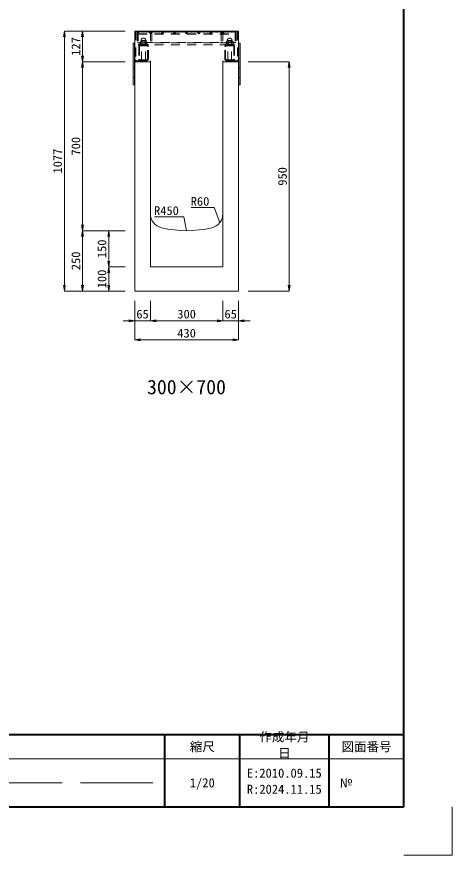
# Model space of a CAD drawing. Units: millimetres at full size; some dimension numbers follow another scale. Extents: x -734 to 58102, y 49499 to 87169.
# Drawn here: x 16295 to 18099, y 74375 to 77849 of the extents above; entities that cross this region are included whole.
import ezdxf
from ezdxf.enums import TextEntityAlignment as Align

# ---------------------------------------------------------------- set-up
doc = ezdxf.new("R2010")
doc.units = ezdxf.units.MM
doc.header["$LTSCALE"] = 50
doc.linetypes.add('DASHED', pattern=[7.5, 6, -1.5])
doc.linetypes.add('USER1', pattern=[1.35, 0.75, -0.6])
doc.layers.add('0_2', color=7, linetype='Continuous')
for name, color, linetype, lineweight in [('DEFPOINTS_3', 7, 'Continuous', 13), ('図枠', 7, 'Continuous', 5), ('寸法線', 7, 'Continuous', 13), ('引出線', 4, 'Continuous', 13), ('本体', 2, 'Continuous', 20), ('ｸﾞﾚｰﾁﾝｸﾞ', 7, 'USER1', 9)]:
    doc.layers.add(name, color=color, linetype=linetype, lineweight=lineweight)
doc.styles.add('ＭＳ ゴシック', font='')
doc.styles.add('ＭＳ 明朝', font='')
doc.styles.get('ＭＳ ゴシック').set_extended_font_data('MS Gothic')
doc.styles.get('ＭＳ 明朝').set_extended_font_data('MS Mincho')

# ---------------------------------------------------------------- blocks, each defined once
blk = doc.blocks.new('open_arrow')
at = {"color": 0, "linetype": 'Continuous', "lineweight": -2}
blk.add_lwpolyline([(7.5, 1.25), (0, 0), (7.5, -1.25)], dxfattribs=at)

msp = doc.modelspace()

# ---------------------------------------------------------------- linework, layer by layer
at = {"layer": 'DEFPOINTS_3'}
for p in [(18098.63, 74575.27), (17898.63, 74375.27)]:
    msp.add_line(p, (18098.63, 74375.27), dxfattribs=at)
at = {"layer": '図枠', "lineweight": 40}
for p, q in [((17898.63, 74575.27), (17898.63, 80115.27)), ((10098.63, 74875.27), (17898.63, 74875.27)), ((16908.63, 74575.27), (16908.63, 74875.27)), ((17218.63, 74575.27), (17218.63, 74875.27)), ((17588.63, 74575.27), (17588.63, 74875.27)), ((10098.63, 74575.27), (17898.63, 74575.27))]:
    msp.add_line(p, q, dxfattribs=at)
at = {"layer": '図枠', "lineweight": 13}
msp.add_line((17898.63, 74775.27), (14623.63, 74775.27), dxfattribs=at)
at = {"layer": '図枠', "linetype": 'DASHED', "lineweight": 9}
msp.add_line((16858.63, 74675.27), (15073.63, 74675.27), dxfattribs=at)
at = {"layer": '寸法線'}
for p, q in [((16492.27, 76713.03), (16492.27, 77790.03)), ((16743.63, 77790.03), (16492.27, 77790.03)), ((16567.81, 77790.03), (16567.81, 77663.03)), ((16743.63, 77790.03), (16567.81, 77790.03)), ((16567.81, 77663.03), (16567.81, 76963.03)), ((16743.63, 77663.03), (16567.81, 77663.03)), ((16743.63, 77663.03), (16567.81, 77663.03)), ((17253.63, 77663.03), (17423.48, 77663.03)), ((17423.48, 77663.03), (17423.48, 76713.03)), ((16743.63, 76963.03), (16567.81, 76963.03)), ((16567.81, 76963.03), (16567.81, 76713.03)), ((16743.63, 76963.03), (16567.81, 76963.03)), ((16675.89, 76813.03), (16675.89, 76963.03)), ((16743.63, 76963.03), (16675.89, 76963.03)), ((16743.63, 76813.03), (16675.89, 76813.03)), ((16675.89, 76713.03), (16675.89, 76813.03)), ((16743.63, 76813.03), (16675.89, 76813.03)), ((16743.63, 76713.03), (16492.27, 76713.03)), ((16743.63, 76713.03), (16567.81, 76713.03)), ((16743.63, 76713.03), (16675.89, 76713.03)), ((17253.63, 76713.03), (17423.48, 76713.03)), ((16783.63, 76673.03), (16783.63, 76589.49)), ((16783.63, 76673.03), (16783.63, 76510.44)), ((16848.63, 76673.03), (16848.63, 76589.49)), ((16848.63, 76673.03), (16848.63, 76589.49)), ((17148.63, 76673.03), (17148.63, 76589.49)), ((17148.63, 76673.03), (17148.63, 76589.49)), ((17213.63, 76673.03), (17213.63, 76589.49)), ((17213.63, 76673.03), (17213.63, 76510.44)), ((16735.63, 76589.49), (16896.63, 76589.49)), ((16848.63, 76589.49), (17148.63, 76589.49)), ((17100.63, 76589.49), (17261.63, 76589.49)), ((16783.63, 76510.44), (17213.63, 76510.44))]:
    msp.add_line(p, q, dxfattribs=at)
at = {"layer": '引出線'}
for points in [[(17135.69, 76996.35), (17112.84, 77059.38), (17018.17, 77059.38)], [(16998.63, 76963.03), (16986.68, 77021.03), (16865.67, 77021.03)]]:
    msp.add_lwpolyline(points, dxfattribs=at)
at = {"layer": '本体'}
for p, q in [((16783.63, 77663.03), (16783.63, 76713.03)), ((16848.63, 77663.03), (16783.63, 77663.03)), ((16848.63, 77033.56), (16848.63, 77663.03)), ((17148.63, 77033.56), (17148.63, 77663.03)), ((17213.63, 77663.03), (17148.63, 77663.03)), ((17213.63, 76713.03), (17213.63, 77663.03)), ((16848.63, 77033.56), (16848.63, 76813.03)), ((17148.63, 77033.56), (17148.63, 76813.03)), ((16848.63, 76813.03), (17148.63, 76813.03)), ((16783.63, 76713.03), (17213.63, 76713.03)), ((16783.63, 76713.03), (17213.63, 76713.03))]:
    msp.add_line(p, q, dxfattribs=at)
for centre, radius, start, end in [((16908.63, 77033.56), 60, 180, 256.65785), ((17088.63, 77033.56), 60, 283.34237, 0), ((16998.63, 77413.03), 450, 256.65777, 283.34225)]:
    msp.add_arc(centre, radius, start, end, dxfattribs=at)
at = {"layer": 'ｸﾞﾚｰﾁﾝｸﾞ', "linetype": 'Continuous'}
for p, q in [((16783.63, 77790.03), (17213.63, 77790.03)), ((16783.63, 77670.66), (16783.63, 77790.03)), ((17213.63, 77670.66), (17213.63, 77790.03)), ((16776.63, 77568.03), (16776.63, 77740.03)), ((16782.63, 77740.03), (16776.63, 77740.03)), ((16782.63, 77568.03), (16782.63, 77740.03)), ((17214.63, 77568.03), (17214.63, 77740.03)), ((17214.63, 77740.03), (17220.63, 77740.03)), ((17220.63, 77568.03), (17220.63, 77740.03)), ((16782.63, 77568.03), (16776.63, 77568.03)), ((17214.63, 77568.03), (17220.63, 77568.03))]:
    msp.add_line(p, q, dxfattribs=at)
at = {"layer": 'ｸﾞﾚｰﾁﾝｸﾞ'}
for p, q in [((16788.13, 77790.03), (16788.13, 77670.53)), ((16793.63, 77787.53), (16793.63, 77743.53)), ((16798.13, 77787.53), (16798.13, 77732.53)), ((16798.13, 77787.53), (16798.13, 77743.53)), ((16801.33, 77787.53), (16802.23, 77785.43)), ((16802.23, 77785.43), (16803.13, 77787.53)), ((16805.13, 77787.53), (16806.03, 77785.43)), ((16806.03, 77785.43), (16806.93, 77787.53)), ((16808.93, 77787.53), (16809.83, 77785.43)), ((16809.83, 77785.43), (16810.73, 77787.53)), ((16812.73, 77787.53), (16813.63, 77785.43)), ((16813.63, 77785.43), (16814.53, 77787.53)), ((16816.53, 77787.53), (16817.43, 77785.43)), ((16817.43, 77785.43), (16818.33, 77787.53)), ((16820.33, 77787.53), (16821.23, 77785.43)), ((16821.23, 77785.43), (16822.13, 77787.53)), ((16824.13, 77787.53), (16825.03, 77785.43)), ((16825.03, 77785.43), (16825.93, 77787.53)), ((16827.93, 77787.53), (16828.83, 77785.43)), ((16828.83, 77785.43), (16829.73, 77787.53)), ((16831.73, 77787.53), (16832.63, 77785.43)), ((16832.63, 77785.43), (16833.53, 77787.53)), ((16835.53, 77787.53), (16836.43, 77785.43)), ((16836.43, 77785.43), (16837.33, 77787.53)), ((16839.33, 77787.53), (16840.23, 77785.43)), ((16840.23, 77785.43), (16841.13, 77787.53)), ((16843.13, 77787.53), (16844.03, 77785.43)), ((16844.03, 77785.43), (16844.93, 77787.53)), ((16848.63, 77787.53), (16844.38, 77783.29)), ((16849.13, 77787.03), (16848.63, 77787.53)), ((16852.87, 77783.29), (16848.63, 77787.53)), ((16849.13, 77787.53), (16849.13, 77743.53)), ((16853.63, 77787.53), (16854.53, 77785.43)), ((16854.53, 77785.43), (16855.43, 77787.53)), ((16855.13, 77787.53), (16855.13, 77743.53)), ((16857.43, 77787.53), (16858.33, 77785.43)), ((16858.33, 77785.43), (16859.23, 77787.53)), ((16861.23, 77787.53), (16862.13, 77785.43)), ((16862.13, 77785.43), (16863.03, 77787.53)), ((16865.03, 77787.53), (16865.93, 77785.43)), ((16865.93, 77785.43), (16866.83, 77787.53)), ((16868.83, 77787.53), (16869.73, 77785.43)), ((16869.73, 77785.43), (16870.63, 77787.53)), ((16872.63, 77787.53), (16873.53, 77785.43)), ((16873.53, 77785.43), (16874.43, 77787.53)), ((16876.43, 77787.53), (16877.33, 77785.43)), ((16877.33, 77785.43), (16878.23, 77787.53)), ((16880.23, 77787.53), (16881.13, 77785.43)), ((16881.13, 77785.43), (16882.03, 77787.53)), ((16884.03, 77787.53), (16884.93, 77785.43)), ((16884.93, 77785.43), (16885.83, 77787.53)), ((16887.83, 77787.53), (16888.73, 77785.43)), ((16888.73, 77785.43), (16889.63, 77787.53)), ((16891.63, 77787.53), (16892.53, 77785.43)), ((16892.53, 77785.43), (16893.43, 77787.53)), ((16898.63, 77787.53), (16894.38, 77783.29)), ((16902.87, 77783.29), (16898.63, 77787.53)), ((16903.63, 77787.53), (16904.53, 77785.43)), ((16904.53, 77785.43), (16905.43, 77787.53)), ((16907.43, 77787.53), (16908.33, 77785.43)), ((16908.33, 77785.43), (16909.23, 77787.53)), ((16911.23, 77787.53), (16912.13, 77785.43)), ((16912.13, 77785.43), (16913.03, 77787.53)), ((16915.03, 77787.53), (16915.93, 77785.43)), ((16915.93, 77785.43), (16916.83, 77787.53)), ((16918.83, 77787.53), (16919.73, 77785.43)), ((16919.73, 77785.43), (16920.63, 77787.53)), ((16922.63, 77787.53), (16923.53, 77785.43)), ((16923.53, 77785.43), (16924.43, 77787.53)), ((16926.43, 77787.53), (16927.33, 77785.43)), ((16927.33, 77785.43), (16928.23, 77787.53)), ((16930.23, 77787.53), (16931.13, 77785.43)), ((16931.13, 77785.43), (16932.03, 77787.53)), ((16934.03, 77787.53), (16934.93, 77785.43)), ((16934.93, 77785.43), (16935.83, 77787.53)), ((16937.83, 77787.53), (16938.73, 77785.43)), ((16938.73, 77785.43), (16939.63, 77787.53)), ((16941.63, 77787.53), (16942.53, 77785.43)), ((16942.53, 77785.43), (16943.43, 77787.53)), ((16948.63, 77787.53), (16944.38, 77783.29)), ((16952.87, 77783.29), (16948.63, 77787.53)), ((16953.63, 77787.53), (16954.53, 77785.43)), ((16954.53, 77785.43), (16955.43, 77787.53)), ((16957.43, 77787.53), (16958.33, 77785.43)), ((16958.33, 77785.43), (16959.23, 77787.53)), ((16961.23, 77787.53), (16962.13, 77785.43)), ((16962.13, 77785.43), (16963.03, 77787.53)), ((16965.03, 77787.53), (16965.93, 77785.43)), ((16965.93, 77785.43), (16966.83, 77787.53)), ((16968.83, 77787.53), (16969.73, 77785.43)), ((16969.73, 77785.43), (16970.63, 77787.53)), ((16972.63, 77787.53), (16973.53, 77785.43)), ((16973.53, 77785.43), (16974.43, 77787.53)), ((16976.43, 77787.53), (16977.33, 77785.43)), ((16977.33, 77785.43), (16978.23, 77787.53)), ((16980.23, 77787.53), (16981.13, 77785.43)), ((16981.13, 77785.43), (16982.03, 77787.53)), ((16984.03, 77787.53), (16984.93, 77785.43)), ((16984.93, 77785.43), (16985.83, 77787.53)), ((16987.83, 77787.53), (16988.73, 77785.43)), ((16988.73, 77785.43), (16989.63, 77787.53)), ((16991.63, 77787.53), (16992.53, 77785.43)), ((16992.53, 77785.43), (16993.43, 77787.53)), ((16998.63, 77787.53), (16994.38, 77783.29)), ((16998.63, 77787.53), (17002.87, 77783.29)), ((17004.73, 77785.43), (17003.83, 77787.53)), ((17005.63, 77787.53), (17004.73, 77785.43)), ((17008.53, 77785.43), (17007.63, 77787.53)), ((17009.43, 77787.53), (17008.53, 77785.43)), ((17012.33, 77785.43), (17011.43, 77787.53)), ((17013.23, 77787.53), (17012.33, 77785.43)), ((17016.13, 77785.43), (17015.23, 77787.53)), ((17017.03, 77787.53), (17016.13, 77785.43)), ((17019.93, 77785.43), (17019.03, 77787.53)), ((17020.83, 77787.53), (17019.93, 77785.43)), ((17023.73, 77785.43), (17022.83, 77787.53)), ((17024.63, 77787.53), (17023.73, 77785.43)), ((17027.53, 77785.43), (17026.63, 77787.53)), ((17028.43, 77787.53), (17027.53, 77785.43)), ((17031.33, 77785.43), (17030.43, 77787.53)), ((17032.23, 77787.53), (17031.33, 77785.43)), ((17035.13, 77785.43), (17034.23, 77787.53)), ((17036.03, 77787.53), (17035.13, 77785.43)), ((17038.93, 77785.43), (17038.03, 77787.53)), ((17039.83, 77787.53), (17038.93, 77785.43)), ((17042.73, 77785.43), (17041.83, 77787.53)), ((17043.63, 77787.53), (17042.73, 77785.43)), ((17044.38, 77783.29), (17048.63, 77787.53)), ((17048.63, 77787.53), (17052.87, 77783.29)), ((17054.72, 77785.43), (17053.82, 77787.53)), ((17055.63, 77787.53), (17054.72, 77785.43)), ((17058.53, 77785.43), (17057.63, 77787.53)), ((17059.43, 77787.53), (17058.53, 77785.43)), ((17062.33, 77785.43), (17061.43, 77787.53)), ((17063.23, 77787.53), (17062.33, 77785.43)), ((17066.13, 77785.43), (17065.23, 77787.53)), ((17067.03, 77787.53), (17066.13, 77785.43)), ((17069.93, 77785.43), (17069.03, 77787.53)), ((17070.83, 77787.53), (17069.93, 77785.43)), ((17073.73, 77785.43), (17072.83, 77787.53)), ((17074.63, 77787.53), (17073.73, 77785.43)), ((17077.53, 77785.43), (17076.63, 77787.53)), ((17078.43, 77787.53), (17077.53, 77785.43)), ((17081.33, 77785.43), (17080.43, 77787.53)), ((17082.23, 77787.53), (17081.33, 77785.43)), ((17085.13, 77785.43), (17084.23, 77787.53)), ((17086.03, 77787.53), (17085.13, 77785.43)), ((17088.93, 77785.43), (17088.03, 77787.53)), ((17089.83, 77787.53), (17088.93, 77785.43)), ((17092.73, 77785.43), (17091.83, 77787.53)), ((17093.63, 77787.53), (17092.73, 77785.43)), ((17094.38, 77783.29), (17098.63, 77787.53)), ((17098.63, 77787.53), (17102.87, 77783.29)), ((17104.73, 77785.43), (17103.83, 77787.53)), ((17105.63, 77787.53), (17104.73, 77785.43)), ((17108.53, 77785.43), (17107.63, 77787.53)), ((17109.43, 77787.53), (17108.53, 77785.43)), ((17112.33, 77785.43), (17111.43, 77787.53)), ((17113.23, 77787.53), (17112.33, 77785.43)), ((17116.13, 77785.43), (17115.23, 77787.53)), ((17117.03, 77787.53), (17116.13, 77785.43)), ((17119.93, 77785.43), (17119.03, 77787.53)), ((17120.83, 77787.53), (17119.93, 77785.43)), ((17123.73, 77785.43), (17122.83, 77787.53)), ((17124.63, 77787.53), (17123.73, 77785.43)), ((17127.53, 77785.43), (17126.63, 77787.53)), ((17128.43, 77787.53), (17127.53, 77785.43)), ((17131.33, 77785.43), (17130.43, 77787.53)), ((17132.23, 77787.53), (17131.33, 77785.43)), ((17135.13, 77785.43), (17134.23, 77787.53)), ((17136.03, 77787.53), (17135.13, 77785.43)), ((17138.93, 77785.43), (17138.03, 77787.53)), ((17139.83, 77787.53), (17138.93, 77785.43)), ((17142.73, 77785.43), (17141.83, 77787.53)), ((17142.12, 77787.53), (17142.12, 77743.53)), ((17143.63, 77787.53), (17142.73, 77785.43)), ((17144.38, 77783.29), (17148.63, 77787.53)), ((17148.12, 77787.03), (17148.62, 77787.53)), ((17148.12, 77787.53), (17148.12, 77743.53)), ((17148.63, 77787.53), (17152.87, 77783.29)), ((17153.23, 77785.43), (17152.33, 77787.53)), ((17154.13, 77787.53), (17153.23, 77785.43)), ((17157.03, 77785.43), (17156.13, 77787.53)), ((17157.93, 77787.53), (17157.03, 77785.43)), ((17160.83, 77785.43), (17159.93, 77787.53)), ((17161.73, 77787.53), (17160.83, 77785.43)), ((17164.63, 77785.43), (17163.73, 77787.53)), ((17165.53, 77787.53), (17164.63, 77785.43)), ((17168.43, 77785.43), (17167.53, 77787.53)), ((17169.33, 77787.53), (17168.43, 77785.43)), ((17172.23, 77785.43), (17171.33, 77787.53)), ((17173.13, 77787.53), (17172.23, 77785.43)), ((17176.03, 77785.43), (17175.13, 77787.53)), ((17176.93, 77787.53), (17176.03, 77785.43)), ((17179.83, 77785.43), (17178.93, 77787.53)), ((17180.73, 77787.53), (17179.83, 77785.43)), ((17183.63, 77785.43), (17182.73, 77787.53)), ((17184.53, 77787.53), (17183.63, 77785.43)), ((17187.43, 77785.43), (17186.53, 77787.53)), ((17188.33, 77787.53), (17187.43, 77785.43)), ((17191.23, 77785.43), (17190.33, 77787.53)), ((17192.13, 77787.53), (17191.23, 77785.43)), ((17195.03, 77785.43), (17194.13, 77787.53)), ((17195.93, 77787.53), (17195.03, 77785.43)), ((17199.13, 77787.53), (17199.13, 77732.53)), ((17199.13, 77787.53), (17199.13, 77743.53)), ((17203.63, 77787.53), (17203.63, 77743.53)), ((17209.13, 77790.03), (17209.13, 77670.53)), ((16798.13, 77779.03), (17199.13, 77779.03)), ((16798.13, 77777.53), (17199.13, 77777.53)), ((16844.38, 77783.29), (16848.63, 77779.05)), ((16848.63, 77779.05), (16852.87, 77783.29)), ((16848.63, 77779.05), (16849.13, 77779.55)), ((16894.38, 77783.29), (16898.63, 77779.05)), ((16898.63, 77779.05), (16902.87, 77783.29)), ((16944.38, 77783.29), (16948.63, 77779.05)), ((16948.63, 77779.05), (16952.87, 77783.29)), ((16994.38, 77783.29), (16998.63, 77779.05)), ((17002.87, 77783.29), (16998.63, 77779.05)), ((17048.63, 77779.05), (17044.38, 77783.29)), ((17052.87, 77783.29), (17048.63, 77779.05)), ((17098.63, 77779.05), (17094.38, 77783.29)), ((17102.87, 77783.29), (17098.63, 77779.05)), ((17148.63, 77779.05), (17144.38, 77783.29)), ((17148.62, 77779.05), (17148.12, 77779.55)), ((17152.87, 77783.29), (17148.63, 77779.05)), ((16793.63, 77743.53), (16798.13, 77743.53)), ((17199.13, 77742.53), (16798.13, 77742.53)), ((16798.13, 77741.03), (17199.13, 77741.03)), ((16798.13, 77732.53), (17199.13, 77732.53)), ((16800.13, 77726.13), (16800.13, 77673.93)), ((16801.13, 77732.53), (16801.13, 77735.53)), ((16801.13, 77735.53), (16820.13, 77735.53)), ((16801.13, 77735.53), (16839.13, 77735.53)), ((16839.13, 77732.53), (16801.13, 77732.53)), ((16803.33, 77726.13), (16803.33, 77673.93)), ((16805.63, 77732.47), (16805.63, 77729.2)), ((16806.28, 77747.33), (16809.74, 77748.53)), ((16806.28, 77735.53), (16806.28, 77747.33)), ((16820.13, 77735.53), (16806.28, 77735.53)), ((16833.73, 77732.53), (16806.53, 77732.53)), ((16833.73, 77732.53), (16806.53, 77732.53)), ((16833.73, 77729.33), (16806.53, 77729.33)), ((16809.74, 77748.53), (16809.74, 77750.53)), ((16809.74, 77750.53), (16830.52, 77750.53)), ((16830.52, 77748.53), (16809.74, 77748.53)), ((16809.74, 77748.53), (16813.2, 77747.33)), ((16812.13, 77667.53), (16812.13, 77732.53)), ((16812.13, 77732.53), (16828.13, 77732.53)), ((16813.2, 77747.33), (16820.13, 77748.53)), ((16813.2, 77735.53), (16813.2, 77747.33)), ((16820.13, 77735.53), (16813.2, 77735.53)), ((16820.13, 77748.53), (16827.05, 77747.33)), ((16833.98, 77735.53), (16820.13, 77735.53)), ((16827.05, 77747.33), (16830.52, 77748.53)), ((16827.05, 77747.33), (16827.05, 77735.53)), ((16828.13, 77667.53), (16828.13, 77732.53)), ((16830.52, 77750.53), (16830.52, 77748.53)), ((16830.52, 77748.53), (16833.98, 77747.33)), ((16833.98, 77747.33), (16833.98, 77735.53)), ((16834.63, 77732.47), (16834.63, 77729.2)), ((16836.93, 77673.93), (16836.93, 77726.13)), ((16839.13, 77735.53), (16839.13, 77732.53)), ((16840.13, 77673.93), (16840.13, 77726.13)), ((16849.13, 77743.53), (16855.13, 77743.53)), ((17148.12, 77743.53), (17142.12, 77743.53)), ((17157.13, 77673.93), (17157.13, 77726.13)), ((17158.12, 77735.53), (17158.12, 77732.53)), ((17196.12, 77735.53), (17158.12, 77735.53)), ((17158.12, 77732.53), (17196.12, 77732.53)), ((17160.33, 77673.93), (17160.33, 77726.13)), ((17162.62, 77732.47), (17162.62, 77729.2)), ((17166.74, 77748.53), (17163.27, 77747.33)), ((17163.27, 77747.33), (17163.27, 77735.53)), ((17163.27, 77735.53), (17177.12, 77735.53)), ((17163.52, 77732.53), (17190.72, 77732.53)), ((17163.53, 77732.53), (17190.73, 77732.53)), ((17163.53, 77729.33), (17190.73, 77729.33)), ((17166.74, 77750.53), (17166.74, 77748.53)), ((17187.51, 77750.53), (17166.74, 77750.53)), ((17166.74, 77748.53), (17187.51, 77748.53)), ((17170.2, 77747.33), (17166.74, 77748.53)), ((17169.12, 77667.53), (17169.12, 77732.53)), ((17185.13, 77732.53), (17169.12, 77732.53)), ((17177.12, 77748.53), (17170.2, 77747.33)), ((17170.2, 77747.33), (17170.2, 77735.53)), ((17184.05, 77747.33), (17177.12, 77748.53)), ((17177.12, 77735.53), (17184.05, 77735.53)), ((17196.12, 77735.53), (17177.12, 77735.53)), ((17177.12, 77735.53), (17190.97, 77735.53)), ((17187.51, 77748.53), (17184.05, 77747.33)), ((17184.05, 77735.53), (17184.05, 77747.33)), ((17185.13, 77667.53), (17185.13, 77732.53)), ((17187.51, 77748.53), (17187.51, 77750.53)), ((17190.97, 77747.33), (17187.51, 77748.53)), ((17190.97, 77735.53), (17190.97, 77747.33)), ((17191.62, 77732.47), (17191.62, 77729.2)), ((17193.93, 77726.13), (17193.93, 77673.93)), ((17196.12, 77732.53), (17196.12, 77735.53)), ((17197.13, 77726.13), (17197.13, 77673.93)), ((17203.63, 77743.53), (17199.13, 77743.53)), ((16791.13, 77667.53), (16848.63, 77667.53)), ((16805.63, 77670.86), (16805.63, 77667.59)), ((16806.53, 77670.73), (16833.73, 77670.73)), ((16806.53, 77667.53), (16833.73, 77667.53)), ((16834.63, 77670.86), (16834.63, 77667.59)), ((16848.63, 77667.53), (16848.63, 77663.03)), ((17206.13, 77667.53), (17148.63, 77667.53)), ((17148.63, 77667.53), (17148.63, 77663.03)), ((17162.62, 77670.86), (17162.62, 77667.59)), ((17190.73, 77670.73), (17163.53, 77670.73)), ((17190.73, 77667.53), (17163.53, 77667.53)), ((17191.62, 77670.86), (17191.62, 77667.59)), ((16776.63, 77638.03), (16782.63, 77638.03)), ((17214.63, 77638.03), (17220.63, 77638.03)), ((16776.63, 77598.03), (16782.63, 77598.03)), ((17214.63, 77598.03), (17220.63, 77598.03))]:
    msp.add_line(p, q, dxfattribs=at)
at = {"layer": 'ｸﾞﾚｰﾁﾝｸﾞ', "lineweight": 5}
msp.add_line((16793.63, 77787.53), (17203.63, 77787.53), dxfattribs=at)
at = {"layer": 'ｸﾞﾚｰﾁﾝｸﾞ'}
for centre, radius, start, end in [((16820.13, 77750.53), 10.25, 0, 180), ((17177.12, 77750.53), 10.25, 0, 180), ((16806.53, 77726.13), 6.4, 90, 180), ((16806.53, 77726.13), 3.2, 90, 180), ((16833.73, 77726.13), 6.4, 0, 90), ((16833.73, 77726.13), 3.2, 0, 90), ((17163.53, 77726.13), 6.4, 90, 180), ((17163.53, 77726.13), 3.2, 90, 180), ((17190.73, 77726.13), 6.4, 0, 90), ((17190.73, 77726.13), 3.2, 0, 90), ((16791.13, 77670.53), 7.5, 179.01874, 270), ((16791.13, 77670.53), 3, 180, 270), ((16806.53, 77673.93), 6.4, 180, 270), ((16806.53, 77673.93), 3.2, 180, 270), ((16833.73, 77673.93), 3.2, 270, 0), ((16833.73, 77673.93), 6.4, 270, 0), ((17163.53, 77673.93), 6.4, 180, 270), ((17163.53, 77673.93), 3.2, 180, 270), ((17190.73, 77673.93), 3.2, 270, 0), ((17190.73, 77673.93), 6.4, 270, 0), ((17206.13, 77670.53), 3, 270, 0)]:
    msp.add_arc(centre, radius, start, end, dxfattribs=at)
at = {"layer": 'ｸﾞﾚｰﾁﾝｸﾞ', "linetype": 'Continuous'}
msp.add_arc((17206.13, 77670.53), 7.5, 270, 0.98123, dxfattribs=at)

# ---------------------------------------------------------------- block references
at = {"layer": '寸法線', "xscale": 3.2, "yscale": 3.2}
for p, rotation in [((16492.27, 77790.03), 270), ((16567.81, 77790.03), 270), ((16567.81, 77663.03), 90), ((16567.81, 77663.03), 270), ((17423.48, 77663.03), 270), ((16567.81, 76963.03), 90), ((16567.81, 76963.03), 270), ((16675.89, 76963.03), 270), ((16675.89, 76813.03), 90), ((16675.89, 76813.03), 270), ((16492.27, 76713.03), 90), ((16567.81, 76713.03), 90), ((16675.89, 76713.03), 90), ((17423.48, 76713.03), 90), ((16783.63, 76589.49), 180), ((17148.63, 76589.49), 180), ((17148.63, 76589.49), 180), ((17213.63, 76510.44), 180)]:
    msp.add_blockref('open_arrow', p, dxfattribs=dict(at, rotation=rotation))
for p in [(16848.63, 76589.49), (16848.63, 76589.49), (17213.63, 76589.49), (16783.63, 76510.44)]:
    msp.add_blockref('open_arrow', p, dxfattribs=at)
at = {"layer": '引出線', "xscale": 0.16, "yscale": 0.16}
for p, rotation in [((17135.69, 76996.35), 109.9), ((16998.63, 76963.03), 101.6)]:
    msp.add_blockref('open_arrow', p, dxfattribs=dict(at, rotation=rotation))

# ---------------------------------------------------------------- texts
at = {"layer": '0_2', "style": 'ＭＳ 明朝'}
msp.add_text('300×700', height=60.04, dxfattribs=at).set_placement((16998.14, 76315.29), align=Align.MIDDLE_CENTER)
at = {"layer": '図枠', "style": 'ＭＳ ゴシック'}
for s, p in [('作成年月', (17300.03, 74884.5)), ('日', (17377.73, 74817.84)), ('E:2010.09.15', (17248.23, 74734.5)), ('R:2024.11.15', (17248.23, 74667.84))]:
    msp.add_text(s, height=37.98, dxfattribs=at).set_placement(p, align=Align.TOP_LEFT)
for s, p in [('縮尺', (17063.63, 74825.27)), ('図面番号', (17743.63, 74825.27)), ('1/20', (17063.63, 74675.27))]:
    msp.add_text(s, height=37.98, dxfattribs=at).set_placement(p, align=Align.MIDDLE_CENTER)
msp.add_text('№', height=37.98, dxfattribs=at).set_placement((17632.98, 74675.27), align=Align.MIDDLE_LEFT)
at = {"layer": '寸法線', "style": 'ＭＳ 明朝', "width": 1.05}
for s, p in [('127', (16539.81, 77726.53)), ('700', (16539.81, 77313.03)), ('1077', (16464.27, 77251.53)), ('950', (17395.48, 77188.03)), ('150', (16647.89, 76888.03)), ('250', (16539.81, 76838.03)), ('100', (16647.89, 76763.03))]:
    msp.add_text(s, height=36.03, rotation=90, dxfattribs=at).set_placement(p, align=Align.MIDDLE_CENTER)
for s, p in [('65', (16816.13, 76617.49)), ('300', (16998.63, 76617.49)), ('65', (17181.13, 76617.49)), ('430', (16998.63, 76538.44))]:
    msp.add_text(s, height=36.03, dxfattribs=at).set_placement(p, align=Align.MIDDLE_CENTER)
at = {"layer": '引出線', "style": 'ＭＳ 明朝', "width": 1.05}
for s, p in [('R60', (17092.84, 77102.58)), ('R450', (16966.68, 77064.23))]:
    msp.add_text(s, height=36.03, dxfattribs=at).set_placement(p, align=Align.TOP_RIGHT)

doc.saveas('drawing.dxf')
